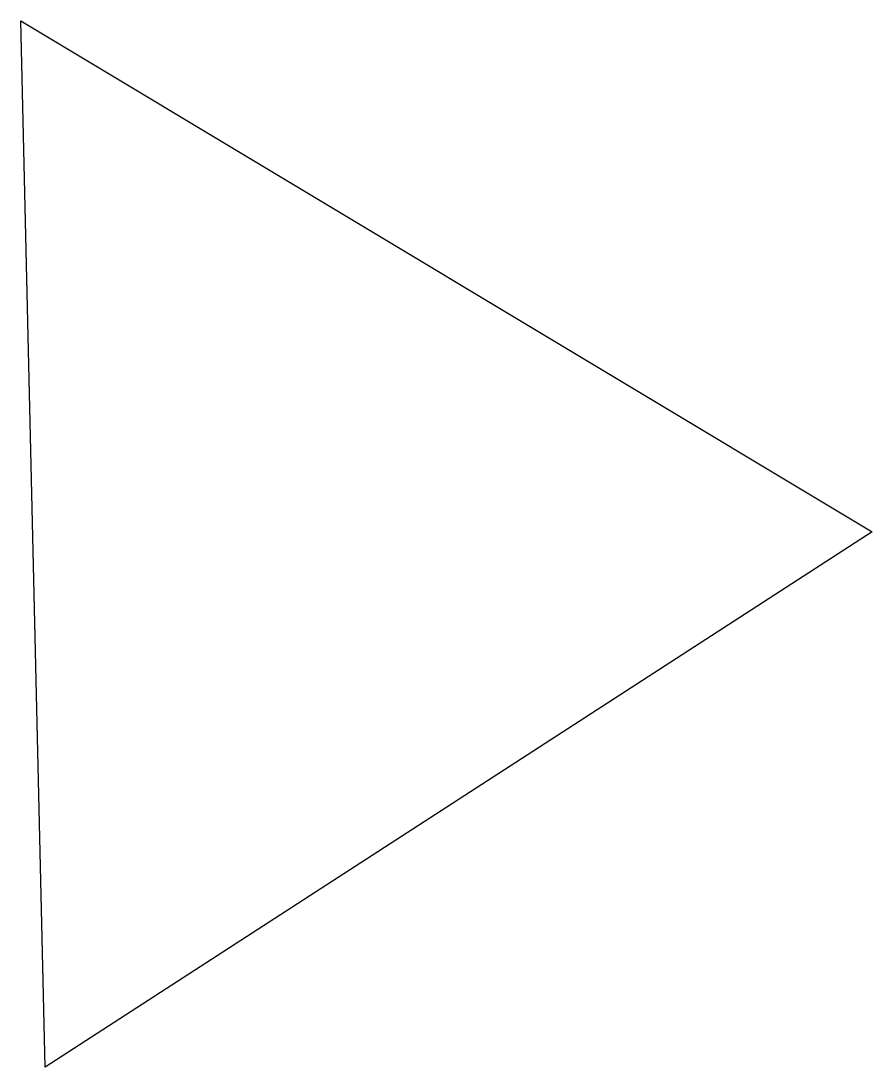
# Model space of a CAD drawing. Header units: metres. Extents: x -1427 to 1430, y -1756 to 1755.
import ezdxf

# ---------------------------------------------------------------- set-up
doc = ezdxf.new("R2010")
doc.units = ezdxf.units.M

msp = doc.modelspace()

# ---------------------------------------------------------------- linework, layer by layer
at = {"layer": 'Nuage', "color": 1}
msp.add_3dface([(1430.499878, 40.328541), (-1345.842651, -1756.128296), (-1427.499878, 1755.128296)], dxfattribs=at)

doc.saveas('drawing.dxf')
